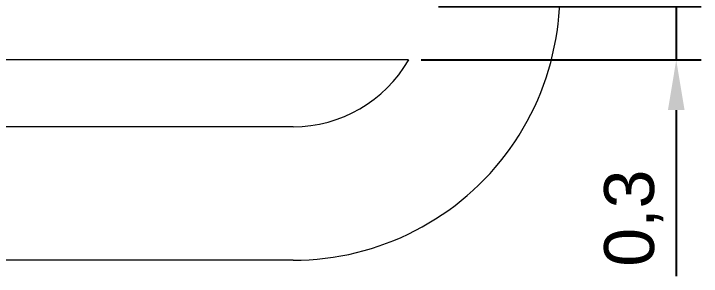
# Paper-space layout 'Presentación1' of a CAD drawing. Header units: millimetres. Extents: x 455 to 9071, y 15 to 4053.
# Drawn here: x 797.36 to 831.74, y 155.25 to 168.36 of the extents above; entities that cross this region are included whole.
import ezdxf

# ---------------------------------------------------------------- set-up
doc = ezdxf.new("R2010")
doc.units = ezdxf.units.MM
doc.layers.get('0').update_dxf_attribs({"color": 1})
doc.layers.add('Cotas', color=6, linetype='Continuous', lineweight=5)
doc.styles.get("Standard").update_dxf_attribs({"font": 'arial.ttf'})
doc.dimstyles.new('ISO-25', dxfattribs={"dimtxt": 2.5, "dimasz": 2.5, "dimexe": 1.25, "dimexo": 0.625, "dimtad": 1, "dimlfac": 0.15, "dimtxsty": 'Standard', "dimcen": 2.5, "dimadec": 0, "dimazin": 0, "dimtfac": 1, "dimtmove": 0, "dimatfit": 3, "dimfxl": 1, "dimarcsym": 0})

# ---------------------------------------------------------------- blocks, each defined once
blk = doc.blocks.new('*D12')
at = {"layer": 'Cotas', "color": 0, "lineweight": -2, "transparency": 16777216}
for p, q in [((830.488, 171.22), (830.488, 173.72)), ((818.592, 168.72), (831.738, 168.72)), ((830.488, 168.72), (830.488, 166.053)), ((817.732, 166.053), (831.738, 166.053)), ((830.488, 163.553), (830.488, 155.252))]:
    blk.add_line(p, q, dxfattribs=at)
at = {"layer": 'Cotas', "color": 0, "transparency": 16777216}
for points in [[(830.072, 171.22), (830.905, 171.22), (830.488, 168.72)], [(830.072, 163.553), (830.905, 163.553), (830.488, 166.053)]]:
    blk.add_solid(points, dxfattribs=at)
at = {"layer": 'Defpoints', "color": 0, "transparency": 16777216}
for p in [(817.967, 168.72, -2037.069), (817.107, 166.053, -2037.069), (830.488, 166.053)]:
    blk.add_point(p, dxfattribs=at)
at = {"layer": 'Cotas', "color": 0, "transparency": 16777216, "insert": (828.361, 158.153), "char_height": 2.5, "attachment_point": 5, "rotation": 90}
blk.add_mtext('0,3', dxfattribs=at)

psp = doc.layouts.new('Presentación1')

# ---------------------------------------------------------------- linework, layer by layer
at = {"linetype": 'Continuous', "lineweight": 15}
for p, q in [((817.107, 166.053, -2037.069), (782.227, 166.053, -2037.069)), ((817.107, 166.053, -2037.069), (782.227, 166.053, -2037.069)), ((811.334, 162.72, -2037.069), (788.001, 162.72, -2037.069)), ((811.334, 162.72, -2037.069), (788.001, 162.72, -2037.069)), ((811.334, 156.053, -2037.069), (788.001, 156.053, -2037.069)), ((811.334, 156.053, -2037.069), (788.001, 156.053, -2037.069))]:
    psp.add_line(p, q, dxfattribs=at)
for radius, end in [(13.333, 18.9246), (13.333, 18.9246), (6.667, 330), (6.667, 330)]:
    psp.add_arc((811.334, 169.387, -2037.069), radius, 270, end, dxfattribs=at)

# ---------------------------------------------------------------- dimensions: what is measured, and where the dimension line sits
at = {"layer": 'Cotas'}
dim = psp.add_linear_dim(base=(830.488, 166.053), p1=(817.967, 168.72, -2037.069), p2=(817.107, 166.053, -2037.069), angle=90, text='0,3', dimstyle='ISO-25', dxfattribs=at)
dim.commit()
dim.dimension.update_dxf_attribs({"geometry": '*D12', "text_midpoint": (828.361, 158.153)})

doc.saveas('drawing.dxf')
